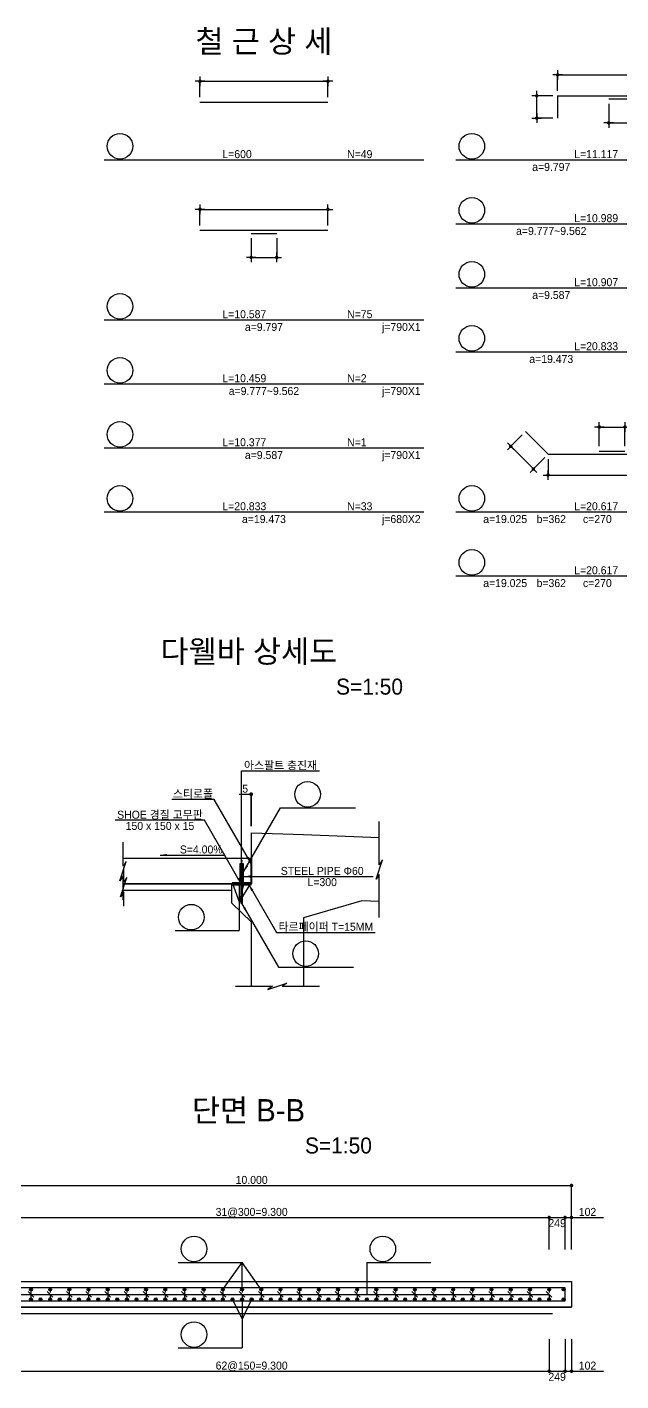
# Model space of a CAD drawing. Extents: x 2629709 to 3675628, y 1179 to 102095.
# Drawn here: x 3574342 to 3583625, y 4171 to 25317 of the extents above; entities that cross this region are included whole.
import ezdxf
from ezdxf.enums import TextEntityAlignment as Align

# ---------------------------------------------------------------- set-up
doc = ezdxf.new("R2010")
doc.units = 0
doc.header["$LTSCALE"] = 550
doc.header["$MEASUREMENT"] = 0
doc.linetypes.add('HIDDEN2', pattern=[0.1875, 0.125, -0.0625])
for name, color, linetype in [('CS-CONC-MAJR', 4, 'CONTINUOUS'), ('CS-CUTL', 1, 'CONTINUOUS'), ('CS-DIML', 1, 'CONTINUOUS'), ('CS-DIMS', 1, 'CONTINUOUS'), ('CS-DIMT', 3, 'CONTINUOUS'), ('CS-MISC', 3, 'CONTINUOUS'), ('CS-RBAR-EREC', 6, 'CONTINUOUS'), ('CS-RBAR-MAJR', 6, 'CONTINUOUS'), ('CS-SYMB', 3, 'CONTINUOUS'), ('CS-SYMB-LIN3', 1, 'CONTINUOUS'), ('CS-TEXT', 3, 'CONTINUOUS'), ('CZ-TEX1', 6, 'CONTINUOUS'), ('CZ-TEX2', 3, 'CONTINUOUS')]:
    doc.layers.add(name, color=color, linetype=linetype)
doc.styles.add('A_STANDARD', font='Dotum.ttf')

# ---------------------------------------------------------------- blocks, each defined once
blk = doc.blocks.new('CSBSEC1')
at = {"layer": 'CS-RBAR-MAJR', "const_width": 0.45}
blk.add_lwpolyline([(0.225, 0, 1), (-0.225, 0, 1)], format="xyb", close=True, dxfattribs=at)
at = {"layer": 'CS-RBAR-MAJR'}
blk.add_circle((0, 0), 0.45, dxfattribs=at)
blk = doc.blocks.new('CSBNUM1')
at = {"layer": 'CS-SYMB-LIN3'}
blk.add_line((0, 0), (20, 0), dxfattribs=at)
blk.add_circle((5, 4.2), 4, dxfattribs=at)
at = {"layer": 'CS-TEXT', "style": 'A_STANDARD', "flags": 1}
blk.add_attdef('RB_NO', text='', height=2.5, dxfattribs=at).set_placement((5, 4.2), align=Align.MIDDLE)
for tag, p in [('RB_DIA', (11.5, 1.5)), ('RB_LEN', (1.739, -3.958874))]:
    blk.add_attdef(tag, p, '', height=2.5, dxfattribs=at)
blk = doc.blocks.new('CXLEATK')
at = {"layer": 'CS-MISC'}
blk.add_line((-0.883885, 0.883882), (0.883882, -0.883882), dxfattribs=at)
blk = doc.blocks.new('CXDIMDT2')
at = {"layer": 'CS-MISC', "const_width": 0.5}
blk.add_lwpolyline([(0.25, 0, 1), (-0.25, 0, 1)], format="xyb", close=True, dxfattribs=at)
blk = doc.blocks.new('CSBSHPE-A00')
at = {"layer": 'CS-DIMS'}
for p, q in [((-18.5, 6.5), (-21.5, 6.5)), ((-20, 8), (-20, 5)), ((-20, 1.5), (-20, 6.5)), ((-20, 6.5), (20, 6.5)), ((21.5, 6.5), (18.5, 6.5)), ((20, 8), (20, 5)), ((20, 1.5), (20, 6.5))]:
    blk.add_line(p, q, dxfattribs=at)
at = {"layer": 'CS-DIMS', "const_width": 0.55}
for points in [[(-19.725, 6.5, 1), (-20.275, 6.5, 1)], [(20.275, 6.5, 1), (19.725, 6.5, 1)]]:
    blk.add_lwpolyline(points, format="xyb", close=True, dxfattribs=at)
at = {"layer": 'CS-RBAR-EREC'}
blk.add_line((-20, 0), (20, 0), dxfattribs=at)
at = {"layer": 'CS-TEXT', "style": 'A_STANDARD', "flags": 1}
blk.add_attdef('A', text='', height=2.5, dxfattribs=at).set_placement((-0.000047, 8.166619), align=Align.CENTER)
blk = doc.blocks.new('CSBNUM1-JEWON')
at = {"layer": 'CS-SYMB-LIN3'}
blk.add_circle((5, 4.2), 4, dxfattribs=at)
at = {"layer": 'CS-TEXT', "style": 'A_STANDARD', "flags": 1}
blk.add_attdef('RB_NO', text='', height=2.5, dxfattribs=at).set_placement((5, 4.2), align=Align.MIDDLE)
for tag, p in [('RB_DIA', (11.5, 1.5)), ('RB_LEN', (1.739, -3.958874))]:
    blk.add_attdef(tag, p, '', height=2.5, dxfattribs=at)
blk = doc.blocks.new('CSBSHPE-A01')
at = {"layer": 'CS-DIMS'}
for p, q in [((-18.5, 6.5), (-21.5, 6.5)), ((-20, 8), (-20, 5)), ((-20, 1.5), (-20, 6.5)), ((-20, 6.5), (20, 6.5)), ((18.5, 6.5), (21.5, 6.5)), ((20, 5), (20, 8)), ((20, 1.5), (20, 6.5)), ((-4, -2.5), (-4, -8.5)), ((4, -2.5), (4, -8.5)), ((-4, -7), (-4, -10)), ((4, -10), (4, -7)), ((-2.5, -8.5), (-5.5, -8.5)), ((-4, -8.5), (4, -8.5)), ((2.5, -8.5), (5.5, -8.5))]:
    blk.add_line(p, q, dxfattribs=at)
at = {"layer": 'CS-DIMS', "const_width": 0.55}
for points in [[(-19.725, 6.5, 1), (-20.275, 6.5, 1)], [(20.275, 6.5, 1), (19.725, 6.5, 1)], [(-3.725, -8.5, 1), (-4.275, -8.5, 1)], [(4.275, -8.5, 1), (3.725, -8.5, 1)]]:
    blk.add_lwpolyline(points, format="xyb", close=True, dxfattribs=at)
at = {"layer": 'CS-RBAR-EREC'}
for p, q in [((-20, 0), (20, 0)), ((-4, -1), (4, -1))]:
    blk.add_line(p, q, dxfattribs=at)
at = {"layer": 'CS-TEXT', "style": 'A_STANDARD', "flags": 1}
for tag, p in [('A', (0, 8.166667)), ('J', (0, -6.833333))]:
    blk.add_attdef(tag, text='', height=2.5, dxfattribs=at).set_placement(p, align=Align.CENTER)
blk = doc.blocks.new('CSBSHPE-D01')
at = {"layer": 'CS-DIMS'}
for p, q in [((-18.5, 6.5), (-21.5, 6.5)), ((-20, 8), (-20, 5)), ((-20, 1.5), (-20, 6.5)), ((-20, 6.5), (20, 6.5)), ((18.5, 6.5), (21.5, 6.5)), ((20, 5), (20, 8)), ((20, 1.5), (20, 6.5)), ((-25, 0), (-28, 0)), ((-26.5, -1.5), (-26.5, 1.5)), ((-26.5, -7), (-26.5, 0)), ((-21.5, 0), (-26.5, 0)), ((21.5, 0), (26.5, 0)), ((25, 0), (28, 0)), ((26.5, -1.5), (26.5, 1.5)), ((26.5, -7), (26.5, 0)), ((-4, -2.5), (-4, -8.5)), ((4, -2.5), (4, -8.5)), ((-28, -7), (-25, -7)), ((-26.5, -5.5), (-26.5, -8.5)), ((-21.5, -7), (-26.5, -7)), ((-4, -7), (-4, -10)), ((4, -10), (4, -7)), ((21.5, -7), (26.5, -7)), ((25, -7), (28, -7)), ((26.5, -8.5), (26.5, -5.5)), ((-2.5, -8.5), (-5.5, -8.5)), ((-4, -8.5), (4, -8.5)), ((2.5, -8.5), (5.5, -8.5))]:
    blk.add_line(p, q, dxfattribs=at)
at = {"layer": 'CS-DIMS', "const_width": 0.55}
for points in [[(-19.725, 6.5, 1), (-20.275, 6.5, 1)], [(20.275, 6.5, 1), (19.725, 6.5, 1)], [(-26.225, 0, 1), (-26.775, 0, 1)], [(26.775, 0, 1), (26.225, 0, 1)], [(-26.225, -7, 1), (-26.775, -7, 1)], [(-3.725, -8.5, 1), (-4.275, -8.5, 1)], [(4.275, -8.5, 1), (3.725, -8.5, 1)], [(26.775, -7, 1), (26.225, -7, 1)]]:
    blk.add_lwpolyline(points, format="xyb", close=True, dxfattribs=at)
at = {"layer": 'CS-RBAR-EREC'}
for p, q in [((-20, 0), (-20, -7)), ((-20, 0), (20, 0)), ((20, 0), (20, -7)), ((-4, -1), (4, -1))]:
    blk.add_line(p, q, dxfattribs=at)
at = {"layer": 'CS-TEXT', "style": 'A_STANDARD', "flags": 1}
for tag, p in [('A', (0, 8.166667)), ('J', (0, -6.833333))]:
    blk.add_attdef(tag, text='', height=2.5, dxfattribs=at).set_placement(p, align=Align.CENTER)
for tag, p in [('B', (-28.166667, -3.430843)), ('C', (24.833333, -3.430843))]:
    blk.add_attdef(tag, text='', height=2.5, rotation=90, dxfattribs=at).set_placement(p, align=Align.CENTER)
blk = doc.blocks.new('CSBSHPE-G82')
at = {"layer": 'CS-DIMS'}
for p, q in [((-2.5, 8.5), (-5.5, 8.5)), ((-4, 7), (-4, 10)), ((-4, 2.5), (-4, 8.5)), ((-4, 8.5), (4, 8.5)), ((2.5, 8.5), (5.5, 8.5)), ((4, 10), (4, 7)), ((4, 2.5), (4, 8.5)), ((-28.131728, 6.010408), (-31.667262, 2.474874)), ((24.596194, -4.596194), (33.979936, 4.787548)), ((30.444402, 8.323082), (33.979936, 4.787548)), ((35.040596, 3.726888), (32.919276, 5.848208)), ((32.919276, 3.726888), (35.040596, 5.848208)), ((-30.606602, 3.535534), (-32.727922, 1.414214)), ((-30.606602, 1.414214), (-32.727922, 3.535534)), ((-24.596194, -4.596194), (-31.667262, 2.474874)), ((-25.656854, -5.656854), (-23.535534, -3.535534)), ((-25.656854, -3.535534), (-23.535534, -5.656854)), ((-21.06066, -1.06066), (-24.596194, -4.596194)), ((-20, -1.5), (-20, -6.5)), ((20, -1.5), (20, -6.5)), ((21.06066, -1.06066), (24.596194, -4.596194)), ((25.656854, -5.656854), (23.535534, -3.535534)), ((23.535534, -5.656854), (25.656854, -3.535534)), ((-21.5, -6.5), (-18.5, -6.5)), ((-20, -8), (-20, -5)), ((-20, -6.5), (20, -6.5)), ((18.5, -6.5), (21.5, -6.5)), ((20, -8), (20, -5))]:
    blk.add_line(p, q, dxfattribs=at)
for points, const_width in [([(-3.725, 8.5, -1), (-4.275, 8.5, -1)], 0.55), ([(3.725, 8.5, -1), (4.275, 8.5, -1)], 0.55), ([(34.254936, 4.787547, 1), (33.704936, 4.787547, 1)], 0.55), ([(-31.392262, 2.474873, 1), (-31.942262, 2.474873, 1)], 0.55), ([(-24.321195, -4.596194, 1), (-24.871193, -4.596194, 1)], 0.549999), ([(24.871193, -4.596194, 1), (24.321195, -4.596194, 1)], 0.549999), ([(-19.725, -6.5, 1), (-20.275, -6.5, 1)], 0.55), ([(20.275, -6.5, 1), (19.725, -6.5, 1)], 0.55)]:
    blk.add_lwpolyline(points, format="xyb", close=True, dxfattribs=dict(at, const_width=const_width))
at = {"layer": 'CS-RBAR-EREC'}
for p, q in [((20, 0), (29.383742, 9.383742)), ((-20, 0), (-27.071068, 7.071068)), ((-20, 0), (20, 0)), ((-4, 1), (4, 1))]:
    blk.add_line(p, q, dxfattribs=at)
at = {"layer": 'CS-TEXT', "style": 'A_STANDARD', "flags": 1}
for tag, p in [('J', (0, 10.166667)), ('B', (0, -4.833333))]:
    blk.add_attdef(tag, text='', height=2.5, dxfattribs=at).set_placement(p, align=Align.CENTER)
for tag, rotation, p in [('A', 315, (-26.904316, 0.06895)), ('C', 45, (28.147626, 1.321638))]:
    blk.add_attdef(tag, text='', height=2.5, rotation=rotation, dxfattribs=at).set_placement(p, align=Align.CENTER)

msp = doc.modelspace()

# ---------------------------------------------------------------- linework, layer by layer
at = {"layer": 'CS-CONC-MAJR'}
for p, q in [((3577848, 12734), (3578661, 12703)), ((3577848, 11934), (3577848, 12734)), ((3578661, 12703), (3579848, 12658)), ((3575843, 12334), (3577843, 12334)), ((3577843, 12334), (3577843, 11934)), ((3577843, 11934), (3577843, 12334)), ((3577843, 12334), (3577848, 12334)), ((3577843, 12325), (3577848, 12330)), ((3577843, 12297), (3577848, 12302)), ((3577843, 12269), (3577848, 12274)), ((3577848, 12334), (3577848, 11934)), ((3577666, 12249), (3577666, 11949)), ((3577726, 12249), (3577666, 12249)), ((3577726, 11949), (3577726, 12249)), ((3577843, 12240), (3577848, 12245)), ((3577843, 12212), (3577848, 12217)), ((3577843, 12184), (3577848, 12189)), ((3577843, 12156), (3577848, 12161)), ((3577843, 12127), (3577848, 12132)), ((3577843, 12099), (3577848, 12104)), ((3577843, 12071), (3577848, 12076)), ((3577843, 11934), (3575843, 11934)), ((3575853, 11934), (3577843, 11934)), ((3577548, 11934), (3577253, 11934)), ((3577543, 11934), (3577848, 11934)), ((3577543, 11634), (3577543, 11934)), ((3577548, 11949), (3577548, 11934)), ((3577666, 11949), (3577548, 11949)), ((3577621, 11934), (3577548, 11934)), ((3577548, 11934), (3577548, 11919)), ((3577552, 11919), (3577548, 11923)), ((3577548, 11919), (3577621, 11919)), ((3577573, 11919), (3577558, 11934)), ((3577594, 11919), (3577579, 11934)), ((3577615, 11919), (3577600, 11934)), ((3577621, 11934), (3577621, 11919)), ((3577771, 11934), (3577621, 11934)), ((3577621, 11919), (3577621, 11934)), ((3577621, 11919), (3577771, 11919)), ((3577843, 11949), (3577726, 11949)), ((3577771, 11919), (3577771, 11934)), ((3577843, 11934), (3577771, 11934)), ((3577771, 11934), (3577771, 11919)), ((3577775, 11919), (3577771, 11923)), ((3577771, 11919), (3577843, 11919)), ((3577796, 11919), (3577781, 11934)), ((3577817, 11919), (3577802, 11934)), ((3577837, 11919), (3577822, 11934)), ((3577843, 12042), (3577848, 12047)), ((3577843, 12014), (3577848, 12019)), ((3577843, 11986), (3577848, 11991)), ((3577843, 11958), (3577848, 11963)), ((3577843, 11934), (3577843, 11949)), ((3577843, 11919), (3577843, 11934)), ((3577848, 11934), (3577843, 11934)), ((3575853, 11834), (3577548, 11834)), ((3577848, 11334), (3577543, 11634)), ((3579574, 11669), (3578661, 11403)), ((3579848, 11658), (3579574, 11669)), ((3577848, 10334), (3577848, 11334)), ((3578661, 11403), (3578661, 10334)), ((3572853, 5723), (3582853, 5723)), ((3582853, 5723), (3582853, 5323)), ((3572753, 5323), (3582853, 5323)), ((3582853, 5323), (3572853, 5323)), ((3572753, 5223), (3582558, 5223))]:
    msp.add_line(p, q, dxfattribs=at)
at = {"layer": 'CS-CUTL'}
for p, q in [((3579848, 12233), (3579848, 12908)), ((3575843, 12209), (3575843, 12584)), ((3575793, 11984), (3575893, 12284)), ((3575893, 12284), (3575843, 12209)), ((3579798, 12008), (3579898, 12308)), ((3579898, 12308), (3579848, 12233)), ((3575843, 12059), (3575793, 11984)), ((3575843, 11684), (3575843, 12059)), ((3575853, 11959), (3575853, 12184)), ((3579848, 12083), (3579798, 12008)), ((3579848, 11408), (3579848, 12083)), ((3575803, 11734), (3575903, 12034)), ((3575903, 12034), (3575853, 11959)), ((3575853, 11809), (3575803, 11734)), ((3575853, 11584), (3575853, 11809)), ((3578105, 10284), (3578405, 10384)), ((3578405, 10384), (3578330, 10334)), ((3577598, 10334), (3578180, 10334)), ((3578180, 10334), (3578105, 10284)), ((3578330, 10334), (3578911, 10334))]:
    msp.add_line(p, q, dxfattribs=at)
at = {"layer": 'CS-DIML'}
for p, q in [((3575545, 23245), (3580545, 23245)), ((3581045, 23245), (3586045, 23245)), ((3581045, 22245), (3586045, 22245)), ((3581045, 21245), (3586045, 21245)), ((3575545, 20745), (3580545, 20745)), ((3581045, 20245), (3586045, 20245)), ((3575545, 19745), (3580545, 19745)), ((3575545, 18745), (3580545, 18745)), ((3575545, 17745), (3580545, 17745)), ((3581045, 17745), (3586045, 17745)), ((3581045, 16745), (3586045, 16745)), ((3577696, 13699), (3578914, 13699)), ((3577696, 12199), (3577696, 13699)), ((3577656, 13334), (3577843, 13334)), ((3577843, 12834), (3577843, 13359)), ((3577843, 13334), (3577848, 13334)), ((3577848, 12834), (3577848, 13359)), ((3577268, 13254), (3576603, 13254)), ((3577846, 12254), (3577268, 13254)), ((3577726, 12123), (3578303, 13123)), ((3578303, 13123), (3578803, 13123)), ((3578477, 13123), (3578476, 13123)), ((3577118, 12927), (3575721, 12927)), ((3577696, 11927), (3577118, 12927)), ((3576421, 12384), (3576709, 12384)), ((3576709, 12384), (3577421, 12384)), ((3577555, 11941), (3577659, 11654)), ((3577659, 11941), (3577659, 11654)), ((3577732, 11941), (3577659, 11654)), ((3577836, 11941), (3577659, 11654)), ((3577726, 12049), (3578159, 12049)), ((3577807, 11927), (3578240, 11177)), ((3578159, 12049), (3579753, 12049)), ((3577659, 11654), (3577659, 11204)), ((3577696, 11634), (3578273, 10634)), ((3578240, 11177), (3579786, 11177)), ((3578273, 10634), (3578773, 10634)), ((3578447, 10634), (3578446, 10634)), ((3572853, 7223), (3582853, 7223)), ((3582853, 6723), (3582853, 7248)), ((3573203, 6723), (3582503, 6723)), ((3582503, 6223), (3582503, 6748)), ((3582503, 6723), (3582752, 6723)), ((3582752, 6223), (3582752, 6748)), ((3582752, 6723), (3582853, 6723)), ((3582853, 6223), (3582853, 6748)), ((3582853, 6723), (3583353, 6723)), ((3577403, 5600), (3577703, 6023)), ((3578003, 5600), (3577703, 6023)), ((3577703, 5600), (3577703, 6023)), ((3579653, 6023), (3579653, 5523)), ((3573203, 5523), (3582503, 5523)), ((3577553, 5445), (3577703, 5135)), ((3577853, 5445), (3577703, 5135)), ((3577703, 5445), (3577703, 5135)), ((3577703, 5135), (3577703, 4685)), ((3582503, 4823), (3582503, 4298)), ((3582752, 4823), (3582752, 4298)), ((3582853, 4823), (3582853, 4298)), ((3573203, 4323), (3582503, 4323)), ((3582503, 4323), (3582752, 4323)), ((3582752, 4323), (3582853, 4323)), ((3582853, 4323), (3583353, 4323))]:
    msp.add_line(p, q, dxfattribs=at)
for points in [[(3576421, 12384), (3576531, 12366), (3576421, 12384), (3576531, 12403)], [(3577696, 12199), (3577714, 12309), (3577696, 12199), (3577677, 12309)], [(3577846, 12254), (3577807, 12359), (3577846, 12254), (3577775, 12340)], [(3577726, 12123), (3577797, 12209), (3577726, 12123), (3577765, 12227)], [(3577726, 12049), (3577836, 12031), (3577726, 12049), (3577836, 12068)], [(3577696, 11927), (3577657, 12031), (3577696, 11927), (3577625, 12013)], [(3577807, 11927), (3577846, 11822), (3577807, 11927), (3577878, 11841)], [(3577696, 11634), (3577735, 11530), (3577696, 11634), (3577767, 11548)]]:
    msp.add_solid(points, dxfattribs=at)
at = {"layer": 'CS-RBAR-EREC', "linetype": 'Continuous'}
for p, q in [((3574403, 5623), (3574403, 5423)), ((3575003, 5623), (3575003, 5423)), ((3575603, 5623), (3575603, 5423)), ((3576203, 5623), (3576203, 5423)), ((3576803, 5623), (3576803, 5423)), ((3577403, 5623), (3577403, 5423)), ((3578003, 5623), (3578003, 5423)), ((3578603, 5623), (3578603, 5423)), ((3579203, 5623), (3579203, 5423)), ((3579803, 5623), (3579803, 5423)), ((3580403, 5623), (3580403, 5423)), ((3581003, 5623), (3581003, 5423)), ((3581603, 5623), (3581603, 5423)), ((3582203, 5623), (3582203, 5423))]:
    msp.add_line(p, q, dxfattribs=at)
at = {"layer": 'CS-RBAR-EREC', "linetype": 'HIDDEN2'}
for p, q in [((3574703, 5623), (3574703, 5423)), ((3575303, 5623), (3575303, 5423)), ((3575903, 5623), (3575903, 5423)), ((3576503, 5623), (3576503, 5423)), ((3577103, 5623), (3577103, 5423)), ((3577703, 5623), (3577703, 5423)), ((3578303, 5623), (3578303, 5423)), ((3578903, 5623), (3578903, 5423)), ((3579503, 5623), (3579503, 5423)), ((3580103, 5623), (3580103, 5423)), ((3580703, 5623), (3580703, 5423)), ((3581303, 5623), (3581303, 5423)), ((3581903, 5623), (3581903, 5423)), ((3582503, 5623), (3582503, 5423))]:
    msp.add_line(p, q, dxfattribs=at)
at = {"layer": 'CS-RBAR-MAJR'}
for p, q in [((3577666, 12138), (3577726, 12127)), ((3577666, 12136), (3577726, 12125)), ((3577666, 12134), (3577726, 12123)), ((3577666, 12132), (3577726, 12121)), ((3577666, 12130), (3577726, 12119)), ((3577683, 12234), (3577683, 11934)), ((3577708, 12234), (3577683, 12234)), ((3577708, 11934), (3577708, 12234)), ((3577666, 12008), (3577726, 11997)), ((3577666, 12006), (3577726, 11995)), ((3577666, 12004), (3577726, 11993)), ((3577666, 12002), (3577726, 11991)), ((3577666, 12000), (3577726, 11989)), ((3577683, 11934), (3577683, 11634)), ((3577708, 11634), (3577708, 11934)), ((3577683, 11634), (3577708, 11634)), ((3582752, 5623), (3572955, 5623)), ((3582752, 5423), (3582752, 5623)), ((3572955, 5423), (3582752, 5423))]:
    msp.add_line(p, q, dxfattribs=at)

# ---------------------------------------------------------------- block references
at = {"layer": 'CS-RBAR-EREC', "xscale": 50, "yscale": 50, "zscale": 50}
for name, p in [('CSBSHPE-A00', (3578045, 24145)), ('CSBSHPE-D01', (3583635, 24245)), ('CSBSHPE-A01', (3578045, 22145)), ('CSBSHPE-G82', (3583487, 18645))]:
    msp.add_blockref(name, p, dxfattribs=at)
at = {"layer": 'CS-RBAR-MAJR'}
for name, p, xscale, yscale, zscale in [('CSBNUM1-JEWON', (3575545, 23245), 50, 50, 50), ('CSBNUM1-JEWON', (3581045, 23245), 50, 50, 50), ('CSBNUM1-JEWON', (3581045, 22245), 50, 50, 50), ('CSBNUM1-JEWON', (3581045, 21245), 50, 50, 50), ('CSBNUM1-JEWON', (3575545, 20745), 50, 50, 50), ('CSBNUM1-JEWON', (3581045, 20245), 50, 50, 50), ('CSBNUM1-JEWON', (3575545, 19745), 50, 50, 50), ('CSBNUM1-JEWON', (3575545, 18745), 50, 50, 50), ('CSBNUM1-JEWON', (3575545, 17745), 50, 50, 50), ('CSBNUM1-JEWON', (3581045, 17745), 50, 50, 50), ('CSBNUM1-JEWON', (3581045, 16745), 50, 50, 50), ('CSBNUM1', (3578477, 13123), 50, 50, 50), ('CSBSEC1', (3577555, 11941), 15, 15, 15), ('CSBSEC1', (3577659, 11941), 15, 15, 15), ('CSBSEC1', (3577732, 11941), 15, 15, 15), ('CSBSEC1', (3577836, 11941), 15, 15, 15), ('CSBNUM1', (3576659, 11204), 50, 50, 50), ('CSBNUM1', (3578447, 10634), 50, 50, 50), ('CSBNUM1', (3576703, 6023), 50, 50, 50), ('CSBNUM1', (3579653, 6023), 50, 50, 50), ('CSBSEC1', (3574403, 5600), 50, 50, 50), ('CSBSEC1', (3574703, 5600), 50, 50, 50), ('CSBSEC1', (3575003, 5600), 50, 50, 50), ('CSBSEC1', (3575303, 5600), 50, 50, 50), ('CSBSEC1', (3575603, 5600), 50, 50, 50), ('CSBSEC1', (3575903, 5600), 50, 50, 50), ('CSBSEC1', (3576203, 5600), 50, 50, 50), ('CSBSEC1', (3576503, 5600), 50, 50, 50), ('CSBSEC1', (3576803, 5600), 50, 50, 50), ('CSBSEC1', (3577103, 5600), 50, 50, 50), ('CSBSEC1', (3577403, 5600), 50, 50, 50), ('CSBSEC1', (3577703, 5600), 50, 50, 50), ('CSBSEC1', (3578003, 5600), 50, 50, 50), ('CSBSEC1', (3578303, 5600), 50, 50, 50), ('CSBSEC1', (3578603, 5600), 50, 50, 50), ('CSBSEC1', (3578903, 5600), 50, 50, 50), ('CSBSEC1', (3579203, 5600), 50, 50, 50), ('CSBSEC1', (3579503, 5600), 50, 50, 50), ('CSBSEC1', (3579803, 5600), 50, 50, 50), ('CSBSEC1', (3580103, 5600), 50, 50, 50), ('CSBSEC1', (3580403, 5600), 50, 50, 50), ('CSBSEC1', (3580703, 5600), 50, 50, 50), ('CSBSEC1', (3581003, 5600), 50, 50, 50), ('CSBSEC1', (3581303, 5600), 50, 50, 50), ('CSBSEC1', (3581603, 5600), 50, 50, 50), ('CSBSEC1', (3581903, 5600), 50, 50, 50), ('CSBSEC1', (3582203, 5600), 50, 50, 50), ('CSBSEC1', (3582503, 5600), 50, 50, 50), ('CSBSEC1', (3582729, 5600), 50, 50, 50), ('CSBSEC1', (3574403, 5445), 50, 50, 50), ('CSBSEC1', (3574553, 5445), 50, 50, 50), ('CSBSEC1', (3574703, 5445), 50, 50, 50), ('CSBSEC1', (3574853, 5445), 50, 50, 50), ('CSBSEC1', (3575003, 5445), 50, 50, 50), ('CSBSEC1', (3575153, 5445), 50, 50, 50), ('CSBSEC1', (3575303, 5445), 50, 50, 50), ('CSBSEC1', (3575453, 5445), 50, 50, 50), ('CSBSEC1', (3575603, 5445), 50, 50, 50), ('CSBSEC1', (3575753, 5445), 50, 50, 50), ('CSBSEC1', (3575903, 5445), 50, 50, 50), ('CSBSEC1', (3576053, 5445), 50, 50, 50), ('CSBSEC1', (3576203, 5445), 50, 50, 50), ('CSBSEC1', (3576353, 5445), 50, 50, 50), ('CSBSEC1', (3576503, 5445), 50, 50, 50), ('CSBSEC1', (3576653, 5445), 50, 50, 50), ('CSBSEC1', (3576803, 5445), 50, 50, 50), ('CSBSEC1', (3576953, 5445), 50, 50, 50), ('CSBSEC1', (3577103, 5445), 50, 50, 50), ('CSBSEC1', (3577253, 5445), 50, 50, 50), ('CSBSEC1', (3577403, 5445), 50, 50, 50), ('CSBSEC1', (3577553, 5445), 50, 50, 50), ('CSBSEC1', (3577703, 5445), 50, 50, 50), ('CSBSEC1', (3577853, 5445), 50, 50, 50), ('CSBSEC1', (3578003, 5445), 50, 50, 50), ('CSBSEC1', (3578153, 5445), 50, 50, 50), ('CSBSEC1', (3578303, 5445), 50, 50, 50), ('CSBSEC1', (3578453, 5445), 50, 50, 50), ('CSBSEC1', (3578603, 5445), 50, 50, 50), ('CSBSEC1', (3578753, 5445), 50, 50, 50), ('CSBSEC1', (3578903, 5445), 50, 50, 50), ('CSBSEC1', (3579053, 5445), 50, 50, 50), ('CSBSEC1', (3579203, 5445), 50, 50, 50), ('CSBSEC1', (3579353, 5445), 50, 50, 50), ('CSBSEC1', (3579503, 5445), 50, 50, 50), ('CSBSEC1', (3579653, 5445), 50, 50, 50), ('CSBSEC1', (3579803, 5445), 50, 50, 50), ('CSBSEC1', (3579953, 5445), 50, 50, 50), ('CSBSEC1', (3580103, 5445), 50, 50, 50), ('CSBSEC1', (3580253, 5445), 50, 50, 50), ('CSBSEC1', (3580403, 5445), 50, 50, 50), ('CSBSEC1', (3580553, 5445), 50, 50, 50), ('CSBSEC1', (3580703, 5445), 50, 50, 50), ('CSBSEC1', (3580853, 5445), 50, 50, 50), ('CSBSEC1', (3581003, 5445), 50, 50, 50), ('CSBSEC1', (3581153, 5445), 50, 50, 50), ('CSBSEC1', (3581303, 5445), 50, 50, 50), ('CSBSEC1', (3581453, 5445), 50, 50, 50), ('CSBSEC1', (3581603, 5445), 50, 50, 50), ('CSBSEC1', (3581753, 5445), 50, 50, 50), ('CSBSEC1', (3581903, 5445), 50, 50, 50), ('CSBSEC1', (3582053, 5445), 50, 50, 50), ('CSBSEC1', (3582203, 5445), 50, 50, 50), ('CSBSEC1', (3582353, 5445), 50, 50, 50), ('CSBSEC1', (3582503, 5445), 50, 50, 50), ('CSBSEC1', (3582729, 5445), 50, 50, 50), ('CSBNUM1', (3576703, 4685), 50, 50, 50)]:
    msp.add_blockref(name, p, dxfattribs=dict(at, xscale=xscale, yscale=yscale, zscale=zscale))
at = {"layer": 'CS-SYMB', "xscale": 55, "yscale": 55, "zscale": 55, "rotation": 90}
for p in [(3577843, 13334), (3577848, 13334), (3582853, 7223), (3582503, 6723), (3582503, 6723), (3582752, 6723), (3582752, 6723), (3582853, 6723), (3582853, 6723), (3582503, 4323), (3582503, 4323), (3582752, 4323), (3582752, 4323), (3582853, 4323), (3582853, 4323)]:
    msp.add_blockref('CXDIMDT2', p, dxfattribs=at)
at = {"layer": 'CS-SYMB', "xscale": 50, "yscale": 50, "zscale": 50}
for p in [(3574403, 5523), (3574703, 5523), (3575003, 5523), (3575303, 5523), (3575603, 5523), (3575903, 5523), (3576203, 5523), (3576503, 5523), (3576803, 5523), (3577103, 5523), (3577403, 5523), (3577703, 5523), (3578003, 5523), (3578303, 5523), (3578603, 5523), (3578903, 5523), (3579203, 5523), (3579503, 5523), (3579803, 5523), (3580103, 5523), (3580403, 5523), (3580703, 5523), (3581003, 5523), (3581303, 5523), (3581603, 5523), (3581903, 5523), (3582203, 5523), (3582503, 5523)]:
    msp.add_blockref('CXLEATK', p, dxfattribs=at)

# ---------------------------------------------------------------- texts
at = {"layer": 'CS-DIMT', "style": 'A_STANDARD'}
for s, p in [('아스팔트 충진재', (3578305, 13724)), ('스티로폴', (3576936, 13279)), ('SHOE 경질 고무판', (3576420, 12952)), ('S=4.00%', (3577065, 12409)), ('STEEL PIPE Φ60', (3578956, 12074)), ('타르페이퍼 T=15MM', (3579013, 11202)), ('10.000', (3577853, 7248)), ('31@300=9.300', (3577853, 6748)), ('102', (3583103, 6748)), ('62@150=9.300', (3577853, 4348)), ('102', (3583103, 4348))]:
    msp.add_text(s, height=125, dxfattribs=at).set_placement(p, align=Align.CENTER)
msp.add_text('5', height=125, dxfattribs=at).set_placement((3577706, 13359))
for s, p in [('150 x 150 x 15', (3576420, 12902)), ('L=300', (3578956, 12024)), ('249', (3582628, 6698)), ('249', (3582628, 4298))]:
    msp.add_text(s, height=125, dxfattribs=at).set_placement(p, align=Align.TOP_CENTER)
at = {"layer": 'CS-TEXT', "style": 'A_STANDARD'}
for s, p in [('L=600', (3577395, 23270)), ('N=49', (3579345, 23270)), ('L=11.117', (3582895, 23270)), ('L=10.989', (3582895, 22270)), ('L=10.907', (3582895, 21270)), ('L=10.587', (3577395, 20770)), ('N=75', (3579345, 20770)), ('L=20.833', (3582895, 20270)), ('L=10.459', (3577395, 19770)), ('N=2', (3579345, 19770)), ('L=10.377', (3577395, 18770)), ('N=1', (3579345, 18770)), ('L=20.833', (3577395, 17770)), ('N=33', (3579345, 17770)), ('L=20.617', (3582895, 17770)), ('L=20.617', (3582895, 16770))]:
    msp.add_text(s, height=125, dxfattribs=at).set_placement(p)
for s, p in [('a=9.797', (3582536, 23070)), ('a=9.777~9.562', (3582536, 22070)), ('a=9.587', (3582536, 21070)), ('a=9.797', (3578045, 20570)), ('a=19.473', (3582536, 20070)), ('a=9.777~9.562', (3578045, 19570)), ('a=9.587', (3578045, 18570)), ('a=19.473', (3578045, 17570)), ('a=19.025', (3581816, 17570)), ('b=362', (3582536, 17570)), ('c=270', (3583257, 17570)), ('a=19.025', (3581816, 16570)), ('b=362', (3582536, 16570)), ('c=270', (3583257, 16570))]:
    msp.add_text(s, height=125, dxfattribs=at).set_placement(p, align=Align.CENTER)
for s, p in [('j=790X1', (3580495, 20570)), ('j=790X1', (3580495, 19570)), ('j=790X1', (3580495, 18570)), ('j=680X2', (3580495, 17570))]:
    msp.add_text(s, height=125, dxfattribs=at).set_placement(p, align=Align.RIGHT)
at = {"layer": 'CZ-TEX1', "style": 'A_STANDARD'}
for s, p in [('철 근 상 세', (3578045, 24920)), ('다웰바 상세도', (3577810, 15390)), ('단면 B-B', (3577803, 8223))]:
    msp.add_text(s, height=350, dxfattribs=at).set_placement(p, align=Align.CENTER)
at = {"layer": 'CZ-TEX2', "style": 'A_STANDARD'}
for p in [(3579173, 14890), (3578687, 7723)]:
    msp.add_text('S=1:50', height=250, dxfattribs=at).set_placement(p)

doc.saveas('drawing.dxf')
